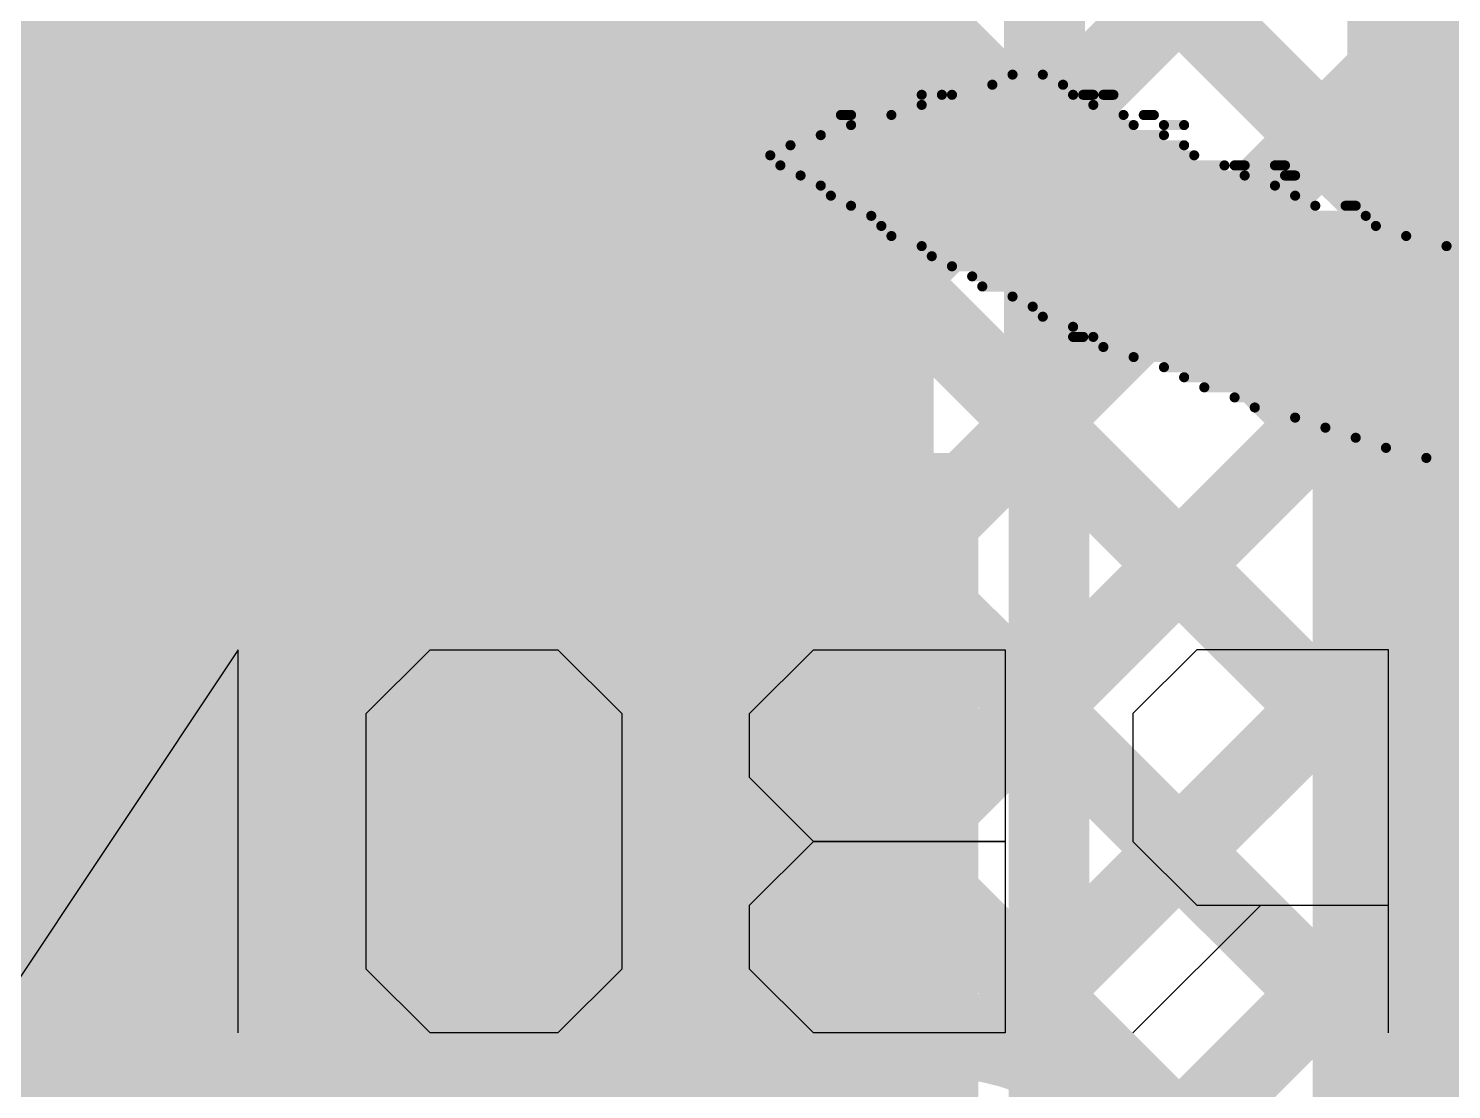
# Model space of a CAD drawing. Header units: millimetres. Extents: x 3.57 to 6.19, y 4.04 to 5.89.
# Drawn here: x 4.8923 to 5.0333, y 4.7564 to 4.8616 of the extents above; entities that cross this region are included whole.
import ezdxf

# ---------------------------------------------------------------- set-up
doc = ezdxf.new("R2010")
doc.units = ezdxf.units.MM
doc.header["$MEASUREMENT"] = 0
for name, color, linetype in [('BottomLayer', 5, 'Continuous'), ('BottomOverlay', 54, 'Continuous'), ('TopLayer', 1, 'Continuous'), ('TopOverlay', 2, 'Continuous'), ('TopPaste', 8, 'Continuous'), ('TopSolder', 216, 'Continuous')]:
    doc.layers.add(name, color=color, linetype=linetype)

# ---------------------------------------------------------------- blocks, each defined once
blk = doc.blocks.new('RVT1A101M0505_60')
at = {"layer": 'TopLayer'}
blk.add_solid([(-0.14567, -0.0315), (-0.02756, -0.0315), (-0.14567, 0.0315), (-0.02756, 0.0315)], dxfattribs=at)
at = {"layer": 'TopOverlay', "const_width": 0.005}
for points in [[(-0.10341, 0.07075), (-0.06516, 0.109)], [(-0.10341, 0.038), (-0.10341, 0.07075)], [(-0.13, 0.051), (-0.114, 0.051)]]:
    blk.add_lwpolyline(points, dxfattribs=at)
at = {"layer": 'TopOverlay', "const_width": 0.0025}
for points in [[(-0.10466, 0.07075, 1), (-0.10216, 0.07075, 1)], [(-0.10466, 0.07075, 1), (-0.10216, 0.07075, 1)], [(-0.11525, 0.051, 1), (-0.11275, 0.051, 1)], [(-0.10466, 0.038, 1), (-0.10216, 0.038, 1)]]:
    blk.add_lwpolyline(points, format="xyb", close=True, dxfattribs=at)
at = {"layer": 'TopPaste'}
blk.add_solid([(-0.14567, -0.0315), (-0.02756, -0.0315), (-0.14567, 0.0315), (-0.02756, 0.0315)], dxfattribs=at)
at = {"layer": 'TopSolder'}
blk.add_solid([(-0.14967, -0.0355), (-0.02356, -0.0355), (-0.14967, 0.0355), (-0.02356, 0.0355)], dxfattribs=at)

msp = doc.modelspace()

# ---------------------------------------------------------------- linework, layer by layer
at = {"layer": 'BottomLayer', "const_width": 0.008}
for points in [[(4.78978, 4.7615), (5.10729, 5.079)], [(4.81807, 4.7615), (5.10729, 5.05072)], [(4.84635, 4.7615), (5.10729, 5.02243)], [(4.87464, 4.7615), (5.10729, 4.99415)], [(4.90292, 4.7615), (5.10729, 4.96587)], [(4.94187, 4.95763), (5.10729, 4.79221)], [(4.92772, 4.94349), (5.10729, 4.76393)], [(4.93121, 4.7615), (5.10729, 4.93758)], [(4.91358, 4.92935), (5.10729, 4.73564)], [(4.89891, 4.91574), (5.10729, 4.70736)], [(4.76072, 4.9125), (4.91172, 4.7615)], [(4.78901, 4.9125), (4.94001, 4.7615)], [(4.81729, 4.9125), (4.96829, 4.7615)], [(4.84558, 4.9125), (5.10729, 4.65079)], [(4.87386, 4.9125), (5.10729, 4.67907)], [(4.95949, 4.7615), (5.10729, 4.9093)], [(4.98737, 4.76109), (5.10729, 4.88101)], [(5.0044, 4.74984), (5.10729, 4.85273)], [(5.01854, 4.7357), (5.10729, 4.82444)], [(4.69073, 4.7615), (4.983, 4.7615)], [(4.99963, 4.7546), (5.10729, 4.64695)]]:
    msp.add_lwpolyline(points, dxfattribs=at)
at = {"layer": 'BottomLayer', "const_width": 0.004}
for points in [[(4.90092, 4.7615, 1), (4.90492, 4.7615, 1)], [(4.90972, 4.7615, 1), (4.91372, 4.7615, 1)], [(4.92921, 4.7615, 1), (4.93321, 4.7615, 1)], [(4.93801, 4.7615, 1), (4.94201, 4.7615, 1)], [(4.95749, 4.7615, 1), (4.96149, 4.7615, 1)], [(4.96629, 4.7615, 1), (4.97029, 4.7615, 1)], [(4.981, 4.7615, 1), (4.985, 4.7615, 1)], [(4.981, 4.7615, 1), (4.985, 4.7615, 1)], [(4.981, 4.7615, 1), (4.985, 4.7615, 1)], [(4.98537, 4.76109, 1), (4.98937, 4.76109, 1)], [(4.99762, 4.75462, 1), (5.00162, 4.75462, 1)], [(4.99763, 4.7546, 1), (5.00163, 4.7546, 1)], [(4.99763, 4.7546, 1), (5.00163, 4.7546, 1)]]:
    msp.add_lwpolyline(points, format="xyb", close=True, dxfattribs=at)
at = {"layer": 'BottomLayer', "const_width": 0.008}
for points in [[(4.983, 4.7615, -0.199188), (4.99963, 4.7546)], [(4.983, 4.7615, -0.198912), (4.99962, 4.75462)]]:
    msp.add_lwpolyline(points, format="xyb", dxfattribs=at)
at = {"layer": 'BottomOverlay'}
for p, q in [((4.91312, 4.79999), (4.8878, 4.762)), ((4.91312, 4.762), (4.91312, 4.79999)), ((4.92579, 4.79366), (4.93212, 4.79999)), ((4.93212, 4.79999), (4.94478, 4.79999)), ((4.94478, 4.79999), (4.95111, 4.79366)), ((4.96377, 4.79366), (4.9701, 4.79999)), ((4.9701, 4.79999), (4.9891, 4.79999)), ((4.9891, 4.79999), (4.9891, 4.762)), ((5.00809, 4.79999), (5.00176, 4.79366)), ((5.02709, 4.79999), (5.00809, 4.79999)), ((5.02709, 4.762), (5.02709, 4.79999)), ((4.92579, 4.76833), (4.92579, 4.79366)), ((4.95111, 4.79366), (4.95111, 4.76833)), ((4.96377, 4.78733), (4.96377, 4.79366)), ((5.00176, 4.79366), (5.00176, 4.78099)), ((4.9701, 4.78099), (4.96377, 4.78733)), ((4.96377, 4.77466), (4.9701, 4.78099)), ((4.9701, 4.78099), (4.9891, 4.78099)), ((4.9891, 4.78099), (4.9701, 4.78099)), ((5.00176, 4.78099), (5.00809, 4.77466)), ((4.96377, 4.76833), (4.96377, 4.77466)), ((5.01442, 4.77466), (5.00176, 4.762)), ((5.00809, 4.77466), (5.02709, 4.77466)), ((4.93212, 4.762), (4.92579, 4.76833)), ((4.95111, 4.76833), (4.94478, 4.762)), ((4.9701, 4.762), (4.96377, 4.76833)), ((4.94478, 4.762), (4.93212, 4.762)), ((4.9891, 4.762), (4.9701, 4.762))]:
    msp.add_line(p, q, dxfattribs=at)
at = {"layer": 'BottomOverlay', "const_width": 0.001}
for points in [[(4.98983, 4.857), (4.99283, 4.857)], [(4.98783, 4.856), (4.99483, 4.856)], [(4.98083, 4.855), (4.98283, 4.855)], [(4.98383, 4.855), (4.99583, 4.855)], [(4.99683, 4.855), (4.99783, 4.855)], [(4.99883, 4.855), (4.99983, 4.855)], [(4.97283, 4.853), (4.97383, 4.853)], [(4.97783, 4.853), (5.00083, 4.853)], [(4.98083, 4.854), (4.99783, 4.854)], [(5.00283, 4.853), (5.00383, 4.853)], [(4.97383, 4.852), (5.00183, 4.852)], [(5.00483, 4.852), (5.00683, 4.852)], [(4.96783, 4.85), (5.00683, 4.85)], [(4.97083, 4.851), (5.00483, 4.851)], [(4.96583, 4.849), (5.00783, 4.849)], [(4.96683, 4.848), (5.01083, 4.848)], [(5.01183, 4.848), (5.01283, 4.848)], [(5.01583, 4.848), (5.01683, 4.848)], [(4.96883, 4.847), (5.01283, 4.847)], [(4.97083, 4.846), (5.01583, 4.846)], [(5.01683, 4.847), (5.01783, 4.847)], [(4.97183, 4.845), (5.01783, 4.845)], [(4.97383, 4.844), (5.01983, 4.844)], [(4.97583, 4.843), (5.02483, 4.843)], [(5.02283, 4.844), (5.02383, 4.844)], [(4.97683, 4.842), (5.02583, 4.842)], [(4.97783, 4.841), (5.02883, 4.841)], [(4.98083, 4.84), (5.03283, 4.84)], [(4.98183, 4.839), (5.03683, 4.839)], [(4.98383, 4.838), (5.03983, 4.838)], [(4.98583, 4.837), (5.04383, 4.837)], [(4.98683, 4.836), (5.04783, 4.836)], [(4.98983, 4.835), (5.05483, 4.835)], [(4.99183, 4.834), (5.05983, 4.834)], [(4.99283, 4.833), (5.06683, 4.833)], [(4.99583, 4.832), (5.07683, 4.832)], [(4.99583, 4.831), (4.99683, 4.831)], [(4.99783, 4.831), (5.18683, 4.831)], [(4.99883, 4.83), (5.18483, 4.83)], [(5.00183, 4.829), (5.18283, 4.829)], [(5.00483, 4.828), (5.18083, 4.828)], [(5.00683, 4.827), (5.17783, 4.827)], [(5.00883, 4.826), (5.17483, 4.826)], [(5.01183, 4.825), (5.17283, 4.825)], [(5.01383, 4.824), (5.16983, 4.824)], [(5.01783, 4.823), (5.16683, 4.823)], [(5.02083, 4.822), (5.16383, 4.822)], [(5.02383, 4.821), (5.16083, 4.821)], [(5.02683, 4.82), (5.15783, 4.82)], [(5.03083, 4.819), (5.15383, 4.819)], [(5.03383, 4.818), (5.15083, 4.818)]]:
    msp.add_lwpolyline(points, dxfattribs=at)
at = {"layer": 'BottomOverlay', "const_width": 0.0005}
for points in [[(4.98958, 4.857, 1), (4.99008, 4.857, 1)], [(4.99258, 4.857, 1), (4.99308, 4.857, 1)], [(4.98758, 4.856, 1), (4.98808, 4.856, 1)], [(4.99458, 4.856, 1), (4.99508, 4.856, 1)], [(4.98058, 4.855, 1), (4.98108, 4.855, 1)], [(4.98258, 4.855, 1), (4.98308, 4.855, 1)], [(4.98358, 4.855, 1), (4.98408, 4.855, 1)], [(4.99558, 4.855, 1), (4.99608, 4.855, 1)], [(4.99658, 4.855, 1), (4.99708, 4.855, 1)], [(4.99758, 4.855, 1), (4.99808, 4.855, 1)], [(4.99858, 4.855, 1), (4.99908, 4.855, 1)], [(4.99958, 4.855, 1), (5.00008, 4.855, 1)], [(4.97258, 4.853, 1), (4.97308, 4.853, 1)], [(4.97358, 4.853, 1), (4.97408, 4.853, 1)], [(4.97758, 4.853, 1), (4.97808, 4.853, 1)], [(4.98058, 4.854, 1), (4.98108, 4.854, 1)], [(4.99758, 4.854, 1), (4.99808, 4.854, 1)], [(5.00058, 4.853, 1), (5.00108, 4.853, 1)], [(5.00258, 4.853, 1), (5.00308, 4.853, 1)], [(5.00358, 4.853, 1), (5.00408, 4.853, 1)], [(4.97358, 4.852, 1), (4.97408, 4.852, 1)], [(5.00158, 4.852, 1), (5.00208, 4.852, 1)], [(5.00458, 4.852, 1), (5.00508, 4.852, 1)], [(5.00658, 4.852, 1), (5.00708, 4.852, 1)], [(4.96758, 4.85, 1), (4.96808, 4.85, 1)], [(4.97058, 4.851, 1), (4.97108, 4.851, 1)], [(5.00458, 4.851, 1), (5.00508, 4.851, 1)], [(5.00658, 4.85, 1), (5.00708, 4.85, 1)], [(4.96558, 4.849, 1), (4.96608, 4.849, 1)], [(5.00758, 4.849, 1), (5.00808, 4.849, 1)], [(4.96658, 4.848, 1), (4.96708, 4.848, 1)], [(5.01058, 4.848, 1), (5.01108, 4.848, 1)], [(5.01158, 4.848, 1), (5.01208, 4.848, 1)], [(5.01258, 4.848, 1), (5.01308, 4.848, 1)], [(5.01558, 4.848, 1), (5.01608, 4.848, 1)], [(5.01658, 4.848, 1), (5.01708, 4.848, 1)], [(4.96858, 4.847, 1), (4.96908, 4.847, 1)], [(4.97058, 4.846, 1), (4.97108, 4.846, 1)], [(5.01258, 4.847, 1), (5.01308, 4.847, 1)], [(5.01558, 4.846, 1), (5.01608, 4.846, 1)], [(5.01658, 4.847, 1), (5.01708, 4.847, 1)], [(5.01758, 4.847, 1), (5.01808, 4.847, 1)], [(4.97158, 4.845, 1), (4.97208, 4.845, 1)], [(5.01758, 4.845, 1), (5.01808, 4.845, 1)], [(4.97358, 4.844, 1), (4.97408, 4.844, 1)], [(4.97558, 4.843, 1), (4.97608, 4.843, 1)], [(5.01958, 4.844, 1), (5.02008, 4.844, 1)], [(5.02258, 4.844, 1), (5.02308, 4.844, 1)], [(5.02358, 4.844, 1), (5.02408, 4.844, 1)], [(5.02458, 4.843, 1), (5.02508, 4.843, 1)], [(4.97658, 4.842, 1), (4.97708, 4.842, 1)], [(5.02558, 4.842, 1), (5.02608, 4.842, 1)], [(4.97758, 4.841, 1), (4.97808, 4.841, 1)], [(5.02858, 4.841, 1), (5.02908, 4.841, 1)], [(4.98058, 4.84, 1), (4.98108, 4.84, 1)], [(4.98158, 4.839, 1), (4.98208, 4.839, 1)], [(5.03258, 4.84, 1), (5.03308, 4.84, 1)], [(4.98358, 4.838, 1), (4.98408, 4.838, 1)], [(4.98558, 4.837, 1), (4.98608, 4.837, 1)], [(4.98658, 4.836, 1), (4.98708, 4.836, 1)], [(4.98958, 4.835, 1), (4.99008, 4.835, 1)], [(4.99158, 4.834, 1), (4.99208, 4.834, 1)], [(4.99258, 4.833, 1), (4.99308, 4.833, 1)], [(4.99558, 4.832, 1), (4.99608, 4.832, 1)], [(4.99558, 4.831, 1), (4.99608, 4.831, 1)], [(4.99658, 4.831, 1), (4.99708, 4.831, 1)], [(4.99758, 4.831, 1), (4.99808, 4.831, 1)], [(4.99858, 4.83, 1), (4.99908, 4.83, 1)], [(5.00158, 4.829, 1), (5.00208, 4.829, 1)], [(5.00458, 4.828, 1), (5.00508, 4.828, 1)], [(5.00658, 4.827, 1), (5.00708, 4.827, 1)], [(5.00858, 4.826, 1), (5.00908, 4.826, 1)], [(5.01158, 4.825, 1), (5.01208, 4.825, 1)], [(5.01358, 4.824, 1), (5.01408, 4.824, 1)], [(5.01758, 4.823, 1), (5.01808, 4.823, 1)], [(5.02058, 4.822, 1), (5.02108, 4.822, 1)], [(5.02358, 4.821, 1), (5.02408, 4.821, 1)], [(5.02658, 4.82, 1), (5.02708, 4.82, 1)], [(5.03058, 4.819, 1), (5.03108, 4.819, 1)]]:
    msp.add_lwpolyline(points, format="xyb", close=True, dxfattribs=at)
at = {"layer": 'TopLayer'}
for points, const_width in [([(5.02749, 4.8295), (5.209, 5.01101)], 0.008), ([(4.993, 4.85158), (5.11293, 4.9715)], 0.008), ([(4.99344, 4.82373), (5.14121, 4.9715)], 0.008), ([(4.993, 4.8265), (4.993, 4.918)], 0.008), ([(4.993, 4.9065), (5.07, 4.8295)], 0.008), ([(4.993, 4.87821), (5.04172, 4.8295)], 0.008), ([(4.993, 4.84993), (5.02356, 4.81937)], 0.008), ([(5.02356, 4.8295), (5.16967, 4.8295)], 0.008), ([(5.02356, 4.82557), (5.02749, 4.8295)], 0.008), ([(5.02356, 4.7385), (5.02356, 4.8295)], 0.008), ([(4.99344, 4.7415), (4.99344, 4.8265)], 0.008), ([(4.99344, 4.79545), (5.02356, 4.82557)], 0.008), ([(4.99344, 4.8212), (5.02356, 4.79109)], 0.008), ([(4.90039, 4.807), (4.92339, 4.784)], 0.025), ([(4.99344, 4.76717), (5.02356, 4.79728)], 0.008), ([(4.99344, 4.79292), (5.02356, 4.7628)], 0.008), ([(5.02756, 4.784), (5.09661, 4.784)], 0.01), ([(4.77532, 4.52076), (5.02356, 4.769)], 0.008), ([(4.99344, 4.76463), (5.10558, 4.6525)], 0.008)]:
    msp.add_lwpolyline(points, dxfattribs=dict(at, const_width=const_width))
for points, const_width in [([(4.991, 4.85158, 1), (4.995, 4.85158, 1)], 0.004), ([(4.991, 4.84993, 1), (4.995, 4.84993, 1)], 0.004), ([(5.02156, 4.8295, 1), (5.02556, 4.8295, 1)], 0.004), ([(5.02156, 4.8295, 1), (5.02556, 4.8295, 1)], 0.004), ([(5.02549, 4.8295, 1), (5.02949, 4.8295, 1)], 0.004), ([(5.02549, 4.8295, 1), (5.02949, 4.8295, 1)], 0.004), ([(4.991, 4.8265, 1), (4.995, 4.8265, 1)], 0.004), ([(4.99144, 4.8265, 1), (4.99544, 4.8265, 1)], 0.004), ([(5.02156, 4.82557, 1), (5.02556, 4.82557, 1)], 0.004), ([(5.02156, 4.82557, 1), (5.02556, 4.82557, 1)], 0.004), ([(4.99144, 4.82373, 1), (4.99544, 4.82373, 1)], 0.004), ([(4.99144, 4.8212, 1), (4.99544, 4.8212, 1)], 0.004), ([(5.02156, 4.81937, 1), (5.02556, 4.81937, 1)], 0.004), ([(4.89414, 4.807, 1), (4.90664, 4.807, 1)], 0.0125), ([(5.02156, 4.79728, 1), (5.02556, 4.79728, 1)], 0.004), ([(4.99144, 4.79545, 1), (4.99544, 4.79545, 1)], 0.004), ([(4.99144, 4.79292, 1), (4.99544, 4.79292, 1)], 0.004), ([(4.91714, 4.784, 1), (4.92964, 4.784, 1)], 0.0125), ([(5.02156, 4.79109, 1), (5.02556, 4.79109, 1)], 0.004), ([(5.02506, 4.784, 1), (5.03006, 4.784, 1)], 0.005), ([(5.02156, 4.769, 1), (5.02556, 4.769, 1)], 0.004), ([(4.99144, 4.76717, 1), (4.99544, 4.76717, 1)], 0.004), ([(4.99144, 4.76463, 1), (4.99544, 4.76463, 1)], 0.004), ([(5.02156, 4.7628, 1), (5.02556, 4.7628, 1)], 0.004)]:
    msp.add_lwpolyline(points, format="xyb", close=True, dxfattribs=dict(at, const_width=const_width))
for points in [[(5.023, 4.67), (5.163, 4.67), (5.023, 4.947), (5.163, 4.947)], [(4.982, 4.804), (4.982, 4.907), (4.412, 4.804), (4.412, 4.907)]]:
    msp.add_solid(points, dxfattribs=at)

# ---------------------------------------------------------------- block references
at = {"rotation": 360}
msp.add_blockref('RVT1A101M0505_60', (5.01, 4.784), dxfattribs=at)

doc.saveas('drawing.dxf')
